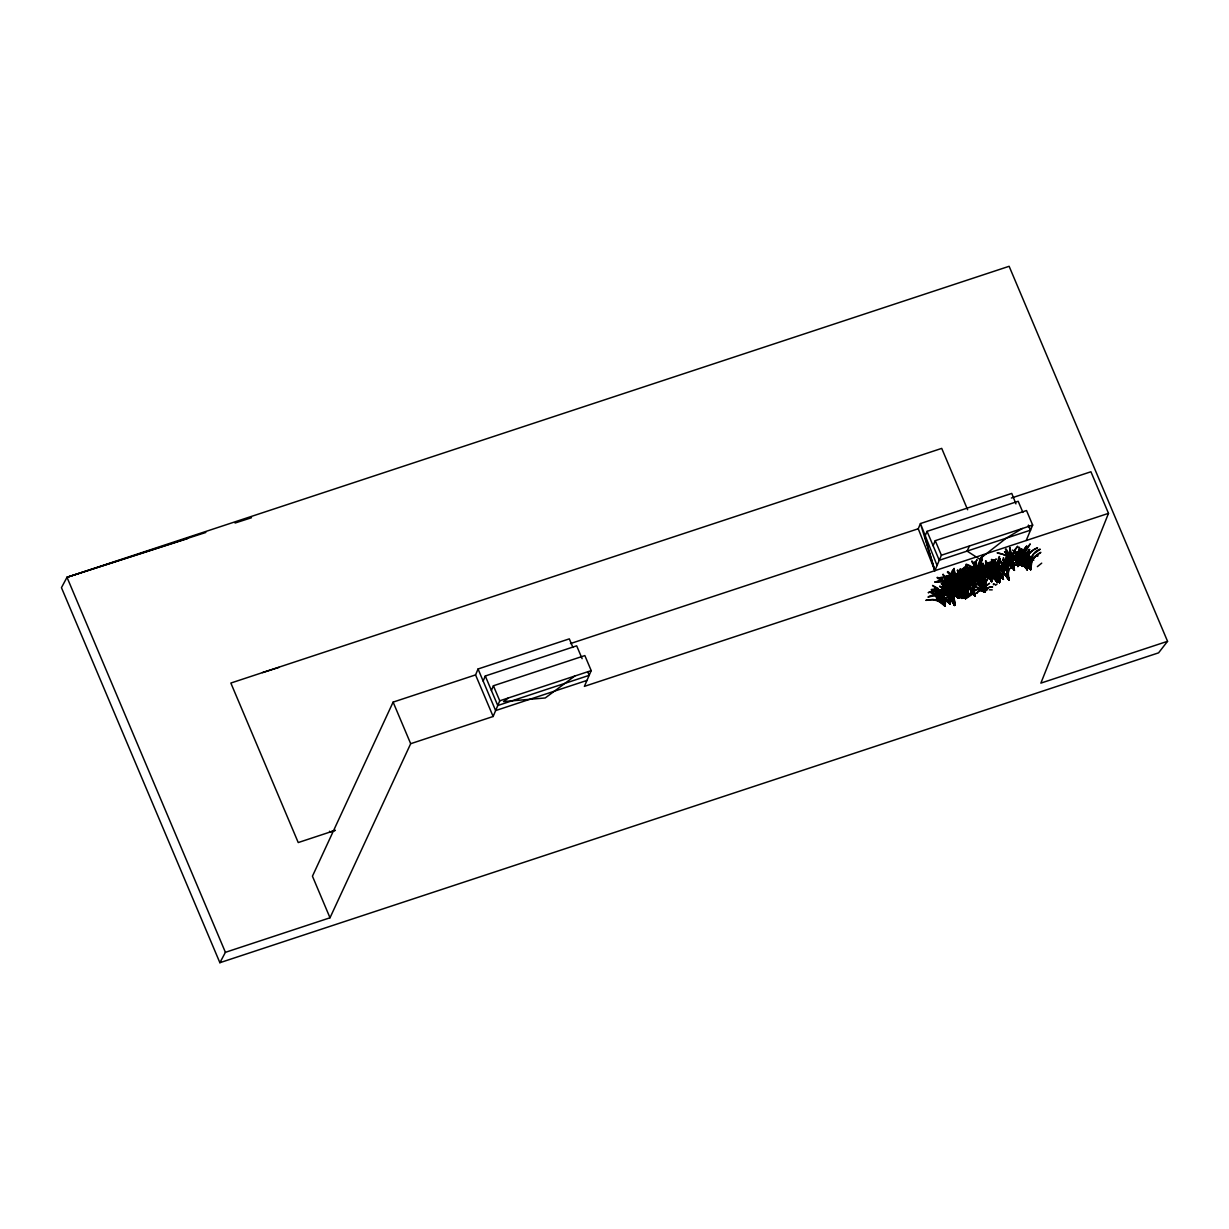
<?xml version="1.0" encoding="UTF-8"?>
<svg xmlns="http://www.w3.org/2000/svg" width="1229" height="1229" viewBox="0 0 1229 1229"><rect width="100%" height="100%" fill="white"/><g stroke="black" fill="none" stroke-linecap="round" stroke-linejoin="round"><path stroke-width="1.5" d="M963.321 573.067L965.533 584.727L960.018 579.381A20.386 17.59 27.1 0 0 954.18 576.693L945.209 576.478L950.278 575.602M965.257 597.217C965.164 590.534 969.62 584.036 975.688 581.378L970.019 585.557A18.773 17.083 -55 0 0 966.793 590.473L965.502 598.646C961.139 593.039 952.46 592.393 946.315 595.189L953.089 593.33A18.942 18.266 -64.2 0 1 958.758 594.037L965.502 598.646L965.287 597.217L966.946 597.11A2.289 1.598 -35.1 0 0 962.845 598.446L964.258 597.586M965.748 583.007L965.748 581.839M986.226 564.633L988.454 576.293A23.935 8.972 70.4 0 0 985.812 573.697M972.631 579.274L972.631 581.532A23.935 9.141 77.6 0 0 973.337 588.983L974.996 596.05L970.326 589.812A20.386 8.833 54.3 0 0 965.963 585.772M980.189 563.512L981.94 572.084M989.422 564.787L989.422 567.045A23.935 9.141 77.6 0 0 990.128 574.496L991.788 581.547L990.835 580.027A30.279 28.39 -15.5 0 0 988.823 576.862M997.333 561.899L998.532 568.658L994.584 566.707M1006.566 563.174L1006.566 565.432A23.935 9.141 77.6 0 0 1007.273 572.883L1008.932 579.95L1004.247 573.713A20.386 8.833 54.3 0 0 1002.818 572.238M972.154 579.581L972.538 586.74L974.996 596.05L971.555 590.842A23.935 8.972 70.4 0 0 967.776 587.232L966.593 586.525M988.946 565.079L989.76 574.726L991.788 581.547L989.575 577.968M1006.09 563.481L1006.474 570.625L1008.932 579.95L1005.491 574.742A23.935 8.972 70.4 0 0 1002.956 572.084M1009.593 547.673L1010.269 554.417A30.771 22.521 79.1 0 0 1011.913 560.101L1012.619 561.853L1005.322 555.016L997.364 552.727M950.432 592.209L958.559 598.231C956.776 592.27 957.944 584.712 962.875 580.549L959.88 584.82L961.815 598.339L958.973 593.684M962.568 573.16L962.537 574.327A23.935 6.283 59.2 0 0 963.428 579.059L964.12 583.053M985.474 564.726L985.458 565.893A23.935 6.283 59.2 0 0 986.334 570.625L988.454 576.293C986.749 569.641 990.082 561.914 996.381 559.026L991.081 563.573A20.325 18.65 37.7 0 0 988.608 568.935L988.454 576.293L983.185 570.809L976.84 568.428L982.754 571.285A20.386 8.833 54.3 0 1 987.117 575.326M984.583 575.648L986.441 590.304L983.599 585.895A32.553 25.932 -86.3 0 0 977.838 580.503M1022.835 558.703L1023.757 556.845L1024.295 562.99M965.502 583.406L966.67 574.834L969.819 568.674M997.871 567.952L997.948 565.617A23.935 21.968 12 0 1 999.884 558.719M1021.898 559.641L1022.559 566.323L1015.876 559.564L1006.551 555.447M970.526 585.158L965.948 590.396L964.78 597.985L963.106 597.678L965.072 596.895M975.38 576.678L973.184 577.63L977.439 576.893L975.503 577.384L971.909 574.281M948.942 596.311L949.802 603.946C947.451 599.967 943.089 594.728 937.942 596.234L941.475 595.942L946.069 598.922A20.417 19.326 -75.6 0 1 949.049 602.594L949.802 603.946C948.742 600.474 949.479 593.745 954.334 594.268L950.785 595.282A18.942 9.217 52.1 0 0 949.249 597.893L949.802 603.946C947.759 599.936 941.168 594.129 937.297 599.045C941.429 594.467 948.127 599.337 949.802 603.946L948.465 591.748L950.739 583.237C946.422 589.09 947.667 597.432 949.802 603.946L943.042 596.695L936.052 593.361L940.784 594.483A18.773 10.708 61.4 0 1 944.84 597.34L949.802 603.946L949.387 602.502A20.616 19.019 -47.4 0 1 948.865 597.847L949.464 593.515L949.095 594.821M1022.543 563.527L1025.969 565.309L1026.445 556.706A34.381 18.128 66.8 0 1 1028.151 553.035L1029.549 551.253L1028.443 552.927A33.383 11.86 82.4 0 0 1026.983 556.537L1025.969 565.309L1022.528 562.774A9.049 8.787 -83.2 0 0 1019.701 562.329L1016.383 563.205L1019.855 562.529A9.402 8.434 -17.2 0 1 1022.682 563.005L1025.969 565.309L1029.149 561.069A31.278 16.699 69.2 0 1 1031.93 560.224L1033.819 560.178L1031.653 560.363A30.172 16.115 44.3 0 0 1028.627 561.33C1024.51 566.646 1025.585 563.788 1019.594 561.33A31.739 12.597 48 0 0 1016.214 560.301L1010.192 559.333L1006.797 561.054L1013.633 559.518A20.386 15.163 -87.1 0 1 1018.165 561.392L1022.559 566.323L1022.559 557.198L1026.676 548.748M943.626 596.741C946.653 581.563 940.538 603.178 944.947 606.112C940.569 600.643 932.473 598.523 925.821 600.382L932.688 599.445A18.773 17.667 32.7 0 1 938.357 600.843L944.947 606.112C943.918 599.598 949.034 592.992 955.302 591.487L949.402 594.59A18.942 16.714 20.4 0 0 946.115 598.707L944.947 606.112L944.195 604.806A20.417 11.983 73.5 0 0 941.552 601.242C927.542 592.9 945.193 600.52 944.947 606.112L944.686 604.76A20.616 12.72 86.5 0 1 943.734 599.829C942.213 591.333 942.105 604.146 944.947 606.112L943.257 599.184L943.811 596.587M965.349 583.253L966.301 578.029L968.99 575.556L966.946 577.015L965.441 581.763L968.913 579.673M998.056 567.89L1000.222 558.627M962.983 569.135L965.533 584.727L960.095 578.997L952.245 575.802M959.818 583.683L966.24 589.305L965.426 577.907M985.904 560.701L988.454 576.293C984.706 570.041 976.855 566.077 969.62 567.506M993.416 584.743L993.493 583.698M952.644 592.547L954.534 605.405L945.577 591.994M969.435 578.06L971.325 590.903L967.377 585.035L968.529 583.729L969.958 584.113L967.822 584.62M981.556 574.803L981.449 576.078A18.773 4.885 76.7 0 0 981.556 580.733L982.985 588.845L977.147 584.098L970.68 582.346M973.537 567.429L968.175 572.007A20.325 18.65 37.7 0 0 965.702 577.369L965.533 584.727L960.402 577.184L956.592 574.158M952.183 592.639L952.291 597.494L954.534 605.405L951.968 600.751A31.493 10.416 70.9 0 0 947.805 594.913M1027.091 569.734L1027.152 558.811M962.66 569.319L963.183 577.277A30.771 22.521 79.1 0 0 964.842 582.976L965.533 584.727C963.766 578.091 967.208 570.348 973.476 567.46M985.566 560.885L986.088 568.843A30.771 22.521 79.1 0 0 987.747 574.542L988.454 576.293L983.323 568.75L979.498 565.724M965.472 583.56C970.08 576.631 961.032 584.912 968.99 579.642M965.764 584.666L965.84 590.458L961.861 586.694L955.793 584.328M966.148 582.039C972.354 581.332 979.436 583.406 982.985 588.845L983.43 580.918L986.457 574.634M993.262 569.396L990.866 573.713L991.788 581.547L986.472 573.789M1001.082 569.641L1002.28 564.587M1028.673 554.387L1030.778 566.938L1025.263 561.576A20.386 17.59 27.1 0 0 1019.409 558.888L1010.438 558.688L1015.507 557.797L1021.514 559.18M984.398 574.235L988.07 569.688L992.479 566.876L986.81 571.055A18.773 17.083 -55 0 0 983.584 575.971L982.294 584.144L975.549 579.55A18.942 18.266 -64.2 0 0 969.881 578.844L963.106 580.702L971.985 579.151L979.006 581.179C977.316 575.141 978.345 567.552 983.354 563.343L980.343 567.614A18.773 10.708 84.9 0 0 978.929 572.637L979.037 581.025L982.294 584.144L983.492 575.955M1003.878 568.197L1003.97 573.713L1002.895 572.33L1003.97 573.713L1004.078 568.105M1025.063 563.543C1025.723 556.537 1030.839 550.008 1037.599 547.919C1029.856 550.377 1024.095 558.98 1025.432 567.107L1021.084 562.774M972.846 574.527L972.846 581.563L974.29 587.677L969.389 579.489L964.857 574.573M1027.091 569.903L1024.587 564.326M994.522 583.975L995.551 585.234L997.165 583.929M972.431 574.604L972.247 579.658L974.29 587.677L973.091 585.311M965.395 579.212L966.962 573.098L969.696 568.72M1002.28 570.64L1002.664 568.535M1002.587 570.563L1003.002 568.459M1027.997 554.463L1027.782 556.537A23.935 6.283 59.2 0 0 1028.658 561.269L1030.778 566.938C1029.042 559.84 1032.913 551.191 1040.241 549.179L1033.405 554.218A20.325 18.65 37.7 0 0 1030.931 559.579L1030.778 566.938L1024.587 558.289L1021.821 556.368L1020.208 556.783L1023.173 556.86L1027.26 560.793A30.279 22.783 -86.7 0 1 1030.04 565.325L1030.778 566.938L1028.289 555.585L1029.026 549.501L1027.751 552.758L1028.427 559.487A30.771 22.521 79.1 0 0 1030.071 565.186L1030.778 566.938L1023.48 560.086M1007.365 560.209L1006.674 565.77L1007.611 571.884L1002.173 566.846A20.386 19.111 -17.9 0 0 996.289 564.695L992.249 564.341M1027.321 558.765L1027.121 569.565L1021.099 563.159M981.495 573.943L985.059 573.682A1.598 1.029 -40.1 0 0 982.324 574.358L979.544 575.725A1.598 1.137 -15.3 0 1 982.079 574.189L983.338 572.514L979.79 575.326A2.289 0.845 6.5 0 1 978.238 574.235A2.289 0.845 6.5 0 1 980.481 573.728C982.847 572.868 979.206 585.941 982.985 588.845L982.647 585.127M1008.364 570.748L1007.826 575.157L1008.932 579.95L1003.248 571.762M953.888 585.357L952.644 592.409L953.182 596.818L948.558 591.595L939.57 586.602M968.744 584.098L966.824 583.452L970.68 581.163A1.598 0.999 -2.6 0 0 968.483 582.638L966.931 583.099L968.037 583.76L970.019 582.346L967.576 588.123L967.976 593.499L962.322 586.079M982.739 575.909L982.294 584.144L977.055 578.091M999.884 574.296L999.438 582.531C995.459 577.307 987.686 576.539 981.771 578.429M939.893 589.843L943.718 602.394L943.058 595.727A23.935 21.968 12 0 1 945.009 588.829L946.161 586.771M968.56 584.343L968.022 593.868C963.905 587.37 954.549 583.913 947.498 587.508L956.7 586.663A20.386 19.111 -17.9 0 1 962.584 588.829L968.022 593.868L968.099 586.218A20.325 19.864 -26.9 0 1 968.667 584.19M977.362 570.763L979.037 581.025C974.612 574.281 965.472 571.531 957.837 573.513C965.472 572.391 974.244 574.665 979.037 581.025C977.393 573.405 982.632 565.647 989.391 562.467M955.133 589.137L953.75 595.143L954.933 603.854L943.857 588.63M955.025 589.137L953.812 597.371L954.933 603.854L949.249 596.326L943.749 592.332M999.53 556.522L997.948 568.566L989.053 566.001M966.286 582.531L970.726 574.404M999.162 556.706L998.516 558.504A20.325 15.362 80.1 0 0 997.518 564.587L997.718 568.674M985.136 566.2L983.891 573.236L984.813 579.366L979.375 574.327A20.386 19.111 -17.9 0 0 973.491 572.161L964.289 573.021C971.34 569.411 980.711 572.868 984.813 579.366C983.108 571.869 987.01 562.882 994.23 559.825L987.302 565.862A20.325 19.864 -26.9 0 0 984.859 571.715L984.813 579.366L979.114 571.577M967.085 582.316L968.452 579.566M984.46 566.323L983.876 567.813A23.935 13.749 51.2 0 0 983.369 573.344L984.813 579.366L982.094 574.542M1001.604 564.71L1001.02 566.216A23.935 13.749 51.2 0 0 1000.467 569.764M958.021 571.792L957.422 573.282A23.935 13.842 51.1 0 0 956.915 578.828L958.343 584.85C954.226 578.352 944.871 574.911 937.835 578.521L947.021 577.661A20.386 19.111 -18.7 0 1 952.905 579.811L958.343 584.85C956.623 577.353 960.525 568.351 967.73 565.294L960.817 571.347A20.325 19.864 -28.3 0 0 958.374 577.2L958.343 584.85L947.344 572.069M1011.39 498.022L1090.922 471.767L1108.497 513.353L1040.871 683.124L1167.55 641.308L1009.132 266.294L66.996 577.292L61.45 587.662L219.883 962.706L1158.578 652.845L1167.55 641.308M1004.431 566.185L1009.132 558.765M219.883 962.706L225.414 952.321L330.002 917.786L410.686 743.699L493.136 716.492L475.562 674.905L478.05 668.991L569.319 638.865L572.96 647.483M483.151 681.05L485.286 675.996L576.678 645.824L582.116 658.698M491.416 690.483L493.397 685.767L584.85 655.579L591.21 670.619L584.389 686.366L1108.497 513.353M493.136 716.492L499.757 700.807L493.397 685.767M1026.2 540.514L1032.667 525.09L1026.522 510.542L935.254 540.668L941.399 555.231L934.87 570.671L918.247 528.762L920.444 523.554L1011.774 493.413L1015.937 503.89M1022.912 512.447L1018.18 501.278L927.05 531.358L924.853 536.535L934.87 570.671L920.444 523.554L937.066 565.463M933.118 545.737L935.254 540.668M1004.661 566.077L1009.362 558.657M979.651 574.849L980.127 574.911A2.289 1.26 -48.1 0 1 982.401 573.175A2.289 1.26 -48.1 0 1 983.246 574.634L981.51 579.258L982.294 584.144L981.572 582.853A20.616 4.855 66.3 0 0 979.344 579.228L977.378 576.631M999.884 573.037L998.655 577.645L999.438 582.531L992.694 577.937A18.942 18.266 -64.2 0 0 987.025 577.231L981.71 578.337M997.364 570.502L998.609 572.299L998.086 570.195L998.609 572.299C996.012 571.746 1001.128 567.337 998.44 569.334A2.289 1.413 -2.8 0 1 998.639 567.491A2.289 1.413 -2.8 0 1 1001.589 567.23L998.44 569.334L994.814 569.58A2.289 1.275 -49.9 0 1 997.042 567.813A2.289 1.275 -49.9 0 1 997.917 569.288A41.586 6.836 66.6 0 1 999.039 572.161L1000.083 574.803L999.039 571.439A30.279 15.009 81.5 0 1 1001.297 576.109L1001.958 577.753L1001.497 574.127L1001.958 577.753L996.519 572.714A20.386 19.111 -17.9 0 0 990.635 570.563L984.706 570.379M475.562 674.905L393.111 702.112L312.443 876.2L330.002 917.786M1025.539 548.395L1023.634 555.923L1024.479 562.252A273.099 108.459 74.3 0 0 1022.436 556.875M969.527 545.937L967.069 551.099L979.544 559.087L1006.336 538.133L1022.39 528.485M1024.94 548.533L1024.156 550.177A23.935 16.376 46.5 0 0 1023.173 556.03L1024.371 562.206L1017.013 556.092L1007.442 555.093M1028.074 556.676L1029.026 554.74M1027.89 556.722L1028.842 554.786M981.956 572.929L977.439 568.305M1012.604 555.201L1007.688 564.249L1007.611 571.884L1003.77 567.69L999.838 569.473A2.289 1.598 -22.3 0 1 1004.001 567.706L994.107 564.096M1011.313 556.691L1010.13 558.396A20.325 19.864 -26.9 0 0 1007.657 564.249L1007.611 571.884L1003.555 566.031L1006.95 561.069L1011.375 558.212L1004.477 564.265A20.325 19.864 -26.9 0 0 1003.432 566.108M960.924 586.771L958.466 592.716L958.559 598.231L953.136 593.914A18.942 12.321 75.1 0 0 949.157 593.392L944.901 595.435C949.003 591.825 956.177 593.346 958.559 598.231L958.651 592.624L961.186 586.648M953.535 572.315L950.355 581.286L950.754 588.046L944.072 581.286L937.128 577.83M946.499 586.679L943.319 595.65L943.718 602.394L934.747 590.074M976.44 563.881L973.26 572.852L973.66 579.612L969.036 574.389L960.033 569.396M982.432 559.149L979.252 568.121L979.743 574.895L978.991 568.197A23.935 21.968 12 0 1 980.942 561.3L982.094 559.241M953.197 572.407L952.045 574.465A23.935 21.968 12 0 0 950.094 581.363L950.754 588.046C947.928 583.268 941.429 579.028 935.96 581.978M954.472 583.237L955.64 581.179M976.118 563.973L974.95 566.031A23.935 21.968 12 0 0 973.015 572.929L973.66 579.612C970.833 574.834 964.335 570.594 958.866 573.544M969.066 579.443L967.146 585.757L968.022 593.868L962.461 588.153A20.386 17.59 27.1 0 0 956.608 585.465M959.419 570.41L957.468 576.739L958.343 584.85L951.016 573.974M974.874 579.719L973.276 586.663L974.996 596.05L970.71 589.382L965.933 584.881L967.914 583.913L964.289 586.033L966.24 589.305L965.595 585.526M974.843 579.735L973.429 588.507A30.771 30.018 -36.6 0 0 974.413 594.268L974.996 596.05L974.136 594.452A30.279 28.39 -15.5 0 0 970.818 589.935L966.977 586.571M961.785 584.789L962.184 589.874L965.502 598.646L965.195 597.002M969.389 582.546L974.397 577.015L978.115 576.247L973.829 577.983L975.841 576.939A40.91 21.661 74.9 0 1 978.76 581.517L980.051 583.898L977.992 573.436M1019.102 553.68L1020.454 559.594A30.279 3.795 69.1 0 0 1021.99 564.618L1022.559 566.323L1019.118 562.314L1014.34 560.04L1016.475 560.086A30.617 18.066 67 0 1 1020.055 560.962L1025.969 565.309L1026.415 561.038A9.448 9.371 -48.3 0 1 1027.936 558.519L1030.762 556.46L1028.043 558.611A8.941 7.681 -58.9 0 0 1026.522 561.131L1025.969 565.309L1023.895 563.589L1020.946 563.788A33.383 13.212 65.4 0 0 1018.81 565.171L1017.766 566.63L1019.148 565.156A34.381 14.011 84.8 0 1 1021.56 563.758L1022.374 563.543M1026.369 548.841L1023.834 552.743A23.935 21.968 12 0 0 1021.898 559.641M986.441 574.68L994.461 567.813L987.855 572.822M965.333 579.658L966.593 578.967L965.41 579.305M946.914 577.108L943.257 585.311L943.334 597.74C940.492 592.839 933.518 589.167 928.294 592.624M1002.618 570.978L1009.624 565.279L1003.955 569.457A18.773 17.083 -55 0 0 1002.726 570.978M946.791 577.154C942.105 582.715 941.276 590.934 943.334 597.74L937.604 589.859L932.55 585.434L936.037 587.293A18.773 7.067 65.5 0 1 939.202 590.688L943.334 597.74C939.678 594.375 946.514 587.063 942.535 590.058A18.942 5.469 57 0 0 941.921 592.163L943.334 597.74C940.769 592.532 933.656 589.567 928.448 592.67M956.531 577.123C952.137 582.5 951.738 590.273 953.182 596.818C950.355 592.04 943.857 587.8 938.388 590.75M977.009 559.917C972.615 565.294 972.2 573.067 973.66 579.612L969.174 574.004A23.935 22.46 27.9 0 0 962.614 569.795L960.218 568.889M984.199 573.19L987.317 570.671L989.714 570.287L986.979 570.763L983.569 573.375M995.352 571.777L992.218 572.376L997.41 569.964A2.289 1.659 -22.5 0 0 993.262 571.731C999.085 570.517 993.677 574.742 997.195 582.285L988.684 571.377M956.408 577.184L953.105 583.022A20.325 15.362 80.1 0 0 952.106 589.106L953.182 596.818L948.696 591.21A23.935 22.46 27.9 0 0 942.136 587.001L939.755 586.095M976.886 559.978L973.568 565.816A20.325 15.362 80.1 0 0 972.585 571.9L973.66 579.612L969.282 574.68A20.386 15.163 -87.1 0 0 964.75 572.806L959.019 573.59M975.949 576.355L975.872 576.954M993.677 569.273L992.31 571.024A20.325 10.37 62.1 0 0 991.188 575.049L991.788 581.547L988.669 576.616M1010.084 568.428L1013.464 566.953L1009.577 568.566M1017.75 546.352L1015.262 549.148A20.325 18.65 37.7 0 0 1012.773 554.509L1012.619 561.853L1007.104 556.507A20.386 17.59 27.1 0 0 1001.266 553.818L997.303 553.05M1017.597 546.429L1013.203 552.712L1012.619 561.853L1004.492 551.683M968.022 577.062A31.493 7.451 69.2 0 1 971.832 583.007L974.29 587.677C973.23 574.496 964.535 583.253 971.325 590.903L968.759 586.248A31.493 10.416 70.9 0 0 967.377 584.098M1037.368 566.646L1041.716 563.143M1002.28 570.502L1006.858 568.674L1001.712 570.671M966.393 585.296C963.505 588.599 956.239 578.92 951.215 584.19M508.422 697.949L503.521 701.575L545.23 697.964L574.803 676.027M974.505 576.969L970.603 580.779A20.325 18.65 37.7 0 0 969.589 582.454M992.233 589.874L989.299 589.797M975.611 570.241L972.262 572.745L975.611 570.225M1018.964 553.603L1019.348 558.243L1022.559 566.323C1021.13 559.548 1021.314 550.853 1026.814 545.922L1022.467 552.528A20.325 15.362 80.1 0 0 1021.468 558.611L1022.559 566.323L1018.058 560.716A23.935 22.46 27.9 0 0 1011.498 556.507M975.98 575.771L976.994 575.74A20.616 8.188 54.6 0 0 978.438 579.704L979.037 581.025C977.716 573.482 982.739 565.663 989.468 562.436M1035.694 556.153L1031.116 561.392L1030.655 569.626C1026.292 564.034 1017.612 563.374 1011.482 566.185L1018.242 564.326A18.942 18.266 -64.2 0 1 1023.911 565.033L1030.655 569.626C1029.487 562.498 1034.449 555.216 1040.855 552.374L1035.187 556.553A18.773 17.083 -55 0 0 1031.961 561.453L1030.655 569.626L1022.021 560.885L1012.88 557.367C1020.623 556.921 1027.26 563.189 1030.655 569.626C1028.212 564.111 1031.346 555.738 1038.075 555.769L1036.692 555.877M944.993 584.697L943.288 585.572L946.96 584.251M964.058 582.438L960.433 583.959L964.104 582.654M951.369 584.236L952.659 583.575M982.923 570.686L981.433 571.408C988.515 567.844 997.84 571.239 1001.958 577.753L1001.159 573.682M936.114 582.024L941.844 581.24A20.386 15.163 -87.1 0 1 946.376 583.114L950.754 588.046L950.585 575.986L954.088 568.366L950.662 574.25A20.325 15.362 80.1 0 0 949.664 580.334L950.754 588.046L946.269 582.438A23.935 22.46 27.9 0 0 939.709 578.229L937.312 577.323M938.557 590.796L944.271 590.012A20.386 15.163 -87.1 0 1 948.803 591.886L953.182 596.818L952.536 590.135A23.935 21.968 12 0 1 953.55 585.465L947.574 577.799L950.017 579.136L953.32 583.637A20.417 10.708 62.2 0 1 955.547 588.015L956.131 589.459C951.338 583.16 942.489 580.656 934.885 582.085M979.697 574.849L982.77 574.619M977.163 570.809L977.024 575.771M979.743 575.095L976.64 577.446A2.289 1.459 -1.4 0 1 976.84 575.541A2.289 1.459 -1.4 0 1 979.79 575.326L979.743 575.095A170.616 45.412 71.7 0 0 974.228 561.883M965.61 582.776L968.114 582.607A1.598 0.891 -49.8 0 0 965.933 582.823L965.748 582.807M570.471 643.566L918.247 528.762M499.757 700.807L591.21 670.619M941.399 555.231L1032.667 525.09M1028.473 525.305L1030.532 530.16L939.263 560.286L927.05 531.358M587.016 680.405L495.625 710.577L478.05 668.991M225.414 952.321L66.996 577.292L205.827 532.464M235.062 523.032L251.499 517.732M66.996 577.292L187.515 538.609M262.514 672.601L278.983 667.393M934.931 581.947C942.535 579.996 951.768 582.7 956.131 589.459C954.841 581.916 959.788 574.158 966.486 570.901C959.757 574.081 954.457 581.87 956.131 589.459L950.693 585.142A18.942 12.321 75.1 0 0 946.714 584.62L942.474 586.679C946.56 583.053 953.75 584.574 956.131 589.459L956.008 581.071A18.773 10.708 84.9 0 1 957.437 576.048L960.433 571.777C955.517 575.94 954.349 583.498 956.131 589.459L953.719 585.419M937.281 590.673L939.617 592.608A20.417 19.987 -31.2 0 1 942.597 596.388L943.334 597.74L942.904 596.326A20.616 19.234 -11.9 0 1 942.336 591.779L943.396 586.463L946.084 583.99C941.23 586.341 942.197 593.392 943.334 597.74L937.297 591.057L931.229 589.582L933.856 589.152L937.281 590.673L943.78 590.12M994.568 568.873L990.328 570.917L995.06 568.935M969.62 576.186L965.379 578.229C969.481 574.604 976.656 576.14 979.037 581.025L978.453 579.581A20.417 10.708 62.2 0 0 976.225 575.203C963.459 560.393 976.394 575.218 979.037 581.025L973.614 576.708A18.942 12.321 75.1 0 0 969.635 576.186M937.312 590.857L948.22 591.441M1007.565 555.262L1013.341 555.247A20.386 18.973 -42.7 0 1 1019.071 557.259L1024.371 562.206L1021.222 549.394M954.103 583.16L958.774 583.314M969.589 567.629L977.086 568.259A20.386 17.59 27.1 0 1 982.939 570.947L987.44 574.865M949.126 584.835L954.595 584.958M971.524 584.881L972.922 584.774C966.178 584.743 963.06 593.115 965.502 598.646L960.264 592.578M949.003 583.652L953.443 583.591M946.084 590.427L952.659 592.747L958.559 598.231L957.959 596.91A20.417 10.708 62.2 0 0 955.747 592.409C942.981 577.599 955.916 592.424 958.559 598.231L958.451 589.843A18.773 10.708 84.9 0 1 959.88 584.82M949.065 583.929L953.535 583.959M987.67 565.217L993.754 567.245L998.609 572.299L998.194 570.517M988.131 565.34L989.683 565.494A20.386 15.163 -87.1 0 1 994.23 567.368L995.567 568.397M954.672 584.574L949.141 584.712L946.791 575.909M989.191 565.601L998.071 568.228M980.204 570.486L987.425 575.126M984.168 570.517L981.648 570.271C989.376 569.78 996.028 576.124 999.438 582.531L1000.636 574.358L999.438 582.531L990.804 573.789M980.327 570.671L987.609 575.433M955.686 583.944L961.785 586.417L965.84 590.458L965.518 586.74M996.519 568.059L993.984 566.815L998.87 568.213M956.7 585.035L962.537 587.769L967.976 593.499L968.129 586.141A20.325 18.65 37.7 0 1 968.744 584.251M960.648 582.807L962.584 584.159M950.985 573.789L955.332 578.552A30.279 14.886 81.4 0 1 957.683 583.207L958.343 584.85L954.103 569.641M963.536 583.575L960.049 582.93L963.213 583.929M970.649 572.898L964.504 571.884L970.188 573.344M966.209 564.157L968.606 565.063A23.935 22.46 27.9 0 1 975.165 569.273L979.651 574.88C978.238 568.105 978.422 559.41 983.922 554.479L979.559 561.085A20.325 15.362 80.1 0 0 978.561 567.168L979.651 574.88C976.778 569.81 969.097 565.171 963.905 569.611L970.726 568.075A20.386 15.163 -87.1 0 1 975.273 569.949L979.651 574.88L979.129 573.144A30.279 3.795 69.1 0 1 977.562 568.151L976.21 562.636M930.276 591.687L932.673 592.593A23.935 22.46 27.9 0 1 939.233 596.802L943.718 602.394L942.628 594.698A20.325 15.362 80.1 0 1 943.626 588.614L947.989 582.008C942.489 586.94 942.305 595.635 943.718 602.394C940.846 597.34 933.164 592.701 927.972 597.14L934.808 595.604A20.386 15.163 -87.1 0 1 939.34 597.478L943.718 602.394L943.165 600.704A30.279 3.795 69.1 0 1 941.629 595.681L940.262 589.766M966.025 564.664L972.969 568.121L979.651 574.88L972.093 561.038M930.092 592.194L940.922 598.861L944.947 606.112L934.562 590.212M1014.877 559.502L1019.102 561.438M1014.893 559.932L1019.102 561.868M985.689 571.009L989.053 572.668M979.943 565.801L984.936 570.148A30.279 22.783 -86.7 0 1 987.717 574.68L988.454 576.293L980.081 561.976M957.038 574.25L962.015 578.582A30.279 22.783 -86.7 0 1 964.796 583.114L965.533 584.727L957.176 570.41M959.465 583.022L961.355 584.082M987.548 562.483A23.935 22.46 27.9 0 1 994.123 566.692L995.152 567.352M977.055 568.305L981.172 573.067A23.935 13.703 59.3 0 0 979.574 571.086M960.264 582.807L961.877 584.159M1019.532 561.638L1010.653 558.995L1002.449 560.286C1011.359 557.428 1022.543 561.177 1027.121 569.565L1025.201 562.652M959.019 582.93L961.769 584.85M987.363 563.005L995.813 568.75M1001.205 570.517L1002.403 571.208M967.269 586.617L972.062 590.919L974.996 596.05L974.397 589.551A20.325 10.37 62.1 0 1 975.519 585.511L979.528 583.053C973.23 583.13 972.969 591.717 974.996 596.05L971.878 591.103L966.777 586.233M941.322 583.56L948.496 589.305L953.182 596.818L952.659 595.097A30.279 3.795 69.1 0 1 951.092 590.104L949.74 584.574M1000.529 570.425L1001.712 571.116M941.414 583.959L948.573 589.597L953.182 596.818L952.306 595.159A30.771 5.484 59.9 0 0 949.418 589.981L945.209 583.345M943.841 592.731L952.521 600.151L954.534 605.405L952.275 600.843A32.553 12.49 76.4 0 0 948.342 595.097M999.838 569.949L1001.067 570.686M1025.37 561.238L1030.655 569.626L1029.948 568.336A20.616 4.855 66.3 0 0 1027.705 564.71L1025.754 562.114M972.4 573.774L975.887 576.186L972.846 571.116M1000.329 570.026L1001.466 570.748M956.869 589.905L947.713 586.371C955.44 585.88 962.092 592.224 965.502 598.646L965.026 597.156A20.417 2.012 73.4 0 1 963.613 592.47L961.831 585.48M1003.494 579.397L995.413 570.087M1005.015 551.79L1009.101 555.708A30.279 22.783 -86.7 0 1 1011.882 560.24L1012.619 561.853L1009.992 547.458M1012.527 550.054L1018.334 554.678L1024.371 562.206L1019.686 549.655M1000.713 570.133L1001.988 571.055M999.838 569.749L1001.512 570.993M995.229 570.579L1003.432 579.366L1001.097 573.451M1021.407 562.805L1025.432 567.107L1025.094 565.401M999.96 569.411L1001.804 570.394M947.851 571.531L949.633 573.006A23.935 13.796 59.2 0 1 954.672 578.598L958.343 584.85L957.683 583.207A30.771 13.826 70.9 0 1 955.455 577.569L953.673 569.012M991.511 564.418L993.278 565.893A23.935 13.703 59.3 0 1 995.029 567.598M974.367 566.031L976.133 567.506A23.935 13.703 59.3 0 1 977.885 569.211M957.575 580.518L959.342 582.008A23.935 13.703 59.3 0 1 961.093 583.698M991.004 564.956L1001.958 577.753L1000.744 574.02M973.86 566.569L977.378 569.749M957.068 581.056L960.586 584.236M977.516 576.063L982.294 584.144L977.516 577.63M935.499 587.969L939.524 593.453L943.718 602.394L942.95 600.735A30.771 5.484 59.9 0 0 939.939 595.573L935.208 588.23M1018.334 551.099L1021.576 555.846A30.279 11.046 78.1 0 1 1023.742 560.562L1025.063 563.312L1021.913 548.979M998.409 560.578L1003.555 566.031M953.289 587.385L957.222 591.426M1003.294 579.258L1000.867 575.064M943.964 591.21L952.275 601.488M964.627 575.049L974.29 587.677L970.956 574.081L972.108 580.841A2.289 1.567 -13.3 0 0 968.252 582.838A2.289 1.367 -47.9 0 0 966.854 581.932A2.289 1.367 -47.9 0 0 964.826 583.76C969.358 582.961 970.342 582.992 967.008 576.785M953.089 586.986L955.117 588.952A40.91 39.328 5.9 0 1 960.448 595.881L961.815 598.339L961.017 595.727A41.586 39.313 -8.8 0 1 959.864 587.37M1001.435 561.484L1004.6 565.601A30.279 15.009 81.5 0 1 1006.95 570.241L1007.611 571.884L1000.805 561.484M994.107 566.692L995.905 568.459M1005.844 559.425L1014.371 570.317L1012.204 556.23M1002.557 568.305L1003.571 572.345L1008.932 579.95L1008.333 573.451A20.325 10.37 62.1 0 1 1009.455 569.411M1005.783 558.965L1014.371 570.317L1012.358 556.368M988.608 570.917L997.195 582.285L995.137 571.823M971.463 572.53L980.051 583.898L978.115 573.544M1024.418 562.175L1024.448 562.191A170.616 117.999 83.4 0 0 1019.041 549.194M1003.494 572.53L1004.754 573.82A30.279 28.39 -15.5 0 1 1008.072 578.352L1008.932 579.95L1007.212 570.548L1008.779 563.619L1007.365 572.407A30.771 30.018 -36.6 0 0 1008.348 578.168L1008.932 579.95L1003.294 572.192A20.417 10.708 62.2 0 0 1001.159 567.89M977.669 577.092L978.991 578.444M1002.173 571.577L1003.97 573.713L1003.863 565.325A18.773 10.708 84.9 0 1 1005.291 560.301L1008.287 556.03C1003.356 560.194 1002.188 567.752 1003.97 573.713L1002.48 571.608M1005.645 557.966L1008.656 561.346A40.91 21.661 74.9 0 1 1013.08 567.936L1014.371 570.317L1010.315 556.875M988.469 569.918L991.496 573.298M946.007 592.608L947.221 593.884M946.207 592.992L952.429 601.35M1006.336 558.058L1014.371 570.317L1013.433 567.629M989.161 570.01L997.195 582.285L993.14 568.827M962.368 577.492L963.782 578.982M962.092 577.983L963.49 579.504M943.995 588.123L952.398 600.029L950.877 594.175M1020.224 557.935L1021.222 559.087M1017.412 552.22L1025.063 563.312L1021.76 549.24M967.5 571.024L975.15 582.116L972.001 567.783M944.594 579.458L952.245 590.55L948.942 576.478M946.453 591.241L952.398 600.029L950.463 586.525M1017.781 552.543L1025.063 563.312L1019.394 547.258M966.102 565.77L973.66 579.612L972.784 577.953A30.771 5.484 59.9 0 0 969.896 572.775L965.687 566.139M967.868 571.347L969.958 573.774M943.196 574.204L950.754 588.046L949.879 586.387A30.771 5.484 59.9 0 0 946.975 581.209L942.781 574.573M944.963 579.781L952.245 590.55L949.095 576.217M1019.578 557.812L1020.546 558.965M974.044 575.479L980.051 583.898L978.223 578.413M962.845 585.956L965.011 588.676M972.815 573.083L974.351 574.911M967.069 576.186L968.575 578.06M963.413 586.079L964.458 587.354A30.279 22.783 -86.7 0 1 967.238 591.886L967.976 593.499L965.364 580.534M973.491 573.175L974.95 574.988M988.469 576.877L991.788 581.547L990.144 572.146L991.634 565.232L990.159 574.035A30.771 30.018 -36.6 0 0 991.204 579.765L991.788 581.547L988.853 576.416M996.765 569.58L997.794 570.886A2.289 0.86 8.3 0 1 996.197 569.887A2.289 0.86 8.3 0 1 997.917 569.288M980.189 580.549L986.441 590.304L985.12 584.666A31.524 23.167 88.6 0 1 984.721 575.449M1022.006 558.12L1020.469 556.107A23.935 16.423 55.6 0 0 1014.954 550.853M994.584 566.2L1000.083 574.803L998.993 571.531M965.211 580.702L966.624 582.592M965.487 581.286L966.762 583.007M948.419 595.205L949.833 597.094M965.287 580.918L966.578 582.669M991.788 559.333L997.088 568.643M962.645 585.096L967.976 593.499L966.086 586.003M946.376 583.852L952.475 595.005L951.323 586.371L952.598 580.365L951.384 588.599L952.506 595.082L945.009 582.346M1021.852 550.577L1024.187 553.941A23.935 6.084 66 0 1 1027.797 560.316L1030.778 566.938L1020.362 549.655M968.314 577.707L974.29 587.677L972.385 582.131A31.524 5.976 72.3 0 1 969.85 573.344M1018.196 551.637L1024.371 562.206L1019.363 552.727M1021.253 560.424C1011.866 549.501 1020.684 557.613 1022.62 561.284A20.417 10.708 62.2 0 1 1024.848 565.663L1025.432 567.107C1023.711 561.131 1024.771 553.603 1029.733 549.44L1026.737 553.695A18.773 10.708 84.9 0 0 1025.309 558.734L1025.432 567.107L1019.993 562.79A18.942 12.321 75.1 0 0 1016.014 562.283L1011.774 564.326C1015.876 560.685 1023.004 562.237 1025.432 567.107L1024.633 564.357M999.791 567.015L995.429 562.052L1000.329 566.554M963.367 585.112L965.011 587.57A30.279 15.009 81.5 0 1 967.361 592.224L968.022 593.868L965.303 589.029M971.678 561.407L975.872 568.044A30.771 5.484 59.9 0 1 978.776 573.221L979.651 574.88A273.099 25.394 65.5 0 1 977.408 569.641L974.336 562.544M967.837 569.764L975.15 582.116L971.862 568.044M944.917 578.198L952.245 590.55L948.404 576.631M1019.793 557.536L1027.121 569.565L1023.649 554.433M967.884 569.242L975.15 582.116L973.153 576.539L975.15 582.116L971.893 576.432M944.978 577.676L952.245 590.55L947.897 579.043M981.694 581.87L985.412 588.138M991.296 559.779L994.829 565.463A30.771 5.484 59.9 0 1 995.813 567.183M980.665 561.484L981.863 563.297A23.935 6.084 66 0 1 985.474 569.672L988.454 576.293M957.76 569.933L958.958 571.731A23.935 6.084 66 0 1 962.553 578.106L965.533 584.727L963.428 579.059M960.187 578.69L961.385 580.503A23.935 6.084 66 0 1 963.813 584.651M967.761 585.004L969.066 586.986M954.441 585.88L961.815 598.339L958.758 585.91M969.573 579.458L972.078 583.437M1022.129 561.714L1025.432 567.107L1024.848 565.663A20.616 8.188 54.6 0 1 1023.419 561.868L1022.912 559.61M959.603 579.182L962.015 582.992M1019.317 553.219L1025.063 563.312L1023.235 558.442M994.338 564.71L995.905 567.137M1007.15 557.551L1014.371 570.317L1010.392 556.629M989.99 569.503L997.195 582.285L996.258 579.581A41.586 19.295 78.5 0 1 994.184 570.963L993.693 568.151M954.764 585.373L961.815 598.339L956.669 584.221M946.176 583.545L952.506 595.082L950.969 590.197A32.553 8.219 64.9 0 1 949.51 583.422M948.604 592.301L954.933 603.854L953.412 598.969A32.553 8.219 64.9 0 1 951.953 592.194M1005.43 549.363L1012.619 561.853L1010.407 551.36M996.827 569.119L1000.083 574.803L998.086 569.227L1000.083 574.803L997.41 569.672M949.08 593.607L954.933 603.854L950.847 590.243M994.384 564.219L995.936 566.738M946.76 583.714L952.506 595.082L949.218 584.681L950.754 588.046L950.232 586.325A30.279 3.795 69.1 0 1 948.665 581.332L947.313 575.802M949.187 592.486L954.933 603.854L952.444 598.538A31.524 11.169 62.8 0 0 949.433 593.161M997.41 570.348L998.609 572.299L998.086 570.579A30.279 3.795 69.1 0 1 996.504 565.57L995.26 560.716M968.022 584.881L969.22 586.863M1007.55 556.967L1014.371 570.317L1009.685 556.906M990.374 568.919L997.195 582.285L995.905 579.904A40.91 21.661 74.9 0 0 993.017 575.341M973.23 570.533L976.149 575.602M967.976 584.62L971.325 590.903L969.527 585.327M951.169 599.122L954.534 605.405L952.736 599.829A31.524 8.972 74.1 0 1 950.555 590.934M1023.311 562.068L1024.356 563.834M999.715 573.574L1001.958 577.753L1000.79 573.759M982.57 575.187L984.813 579.366L980.496 563.312M963.29 585.096L967.976 593.499L967.269 591.748A30.771 22.521 79.1 0 1 965.61 586.049L965.272 584.174M965.779 589.69L968.022 593.868L965.149 584.42M983.139 575.356L986.441 590.304L983.415 585.711A31.493 24.288 84.7 0 0 977.516 580.165M969.097 586.648L971.325 590.903L969.189 584.052L971.325 590.903L970.357 588.829M952.306 601.15L954.534 605.405L951.154 590.012L951.277 591.84M1001.143 575.187L1003.263 579.228L1002.142 572.822M981.479 579.028L984.183 584.666M977.731 579.228L980.051 583.898L979.114 581.194A41.586 19.295 78.5 0 1 977.04 572.576L976.548 569.764M977.332 578.675L980.051 583.898L977.869 578.444M994.768 561.761L998.609 572.299L998.04 570.594M955.44 585.634L957.929 590.412M945.685 586.847L952.398 600.029L950.201 591.825M1023.311 560.178L1024.371 562.206L1023.573 560.501A30.771 9.74 68.3 0 1 1021.284 555.032L1018.949 547.55M956.101 585.803L958.436 590.534M982.079 581.501L983.692 584.712M946.176 586.31L952.398 600.029L951.2 597.693A40.91 33.982 88.5 0 0 945.961 591.057M1023.158 561.853L1024.141 563.819M984.583 586.525L986.441 590.304L980.619 575.341M1024.771 564.51L1027.121 569.565L1025.508 565.325M964.995 586.878L968.022 593.868L966.578 587.831A23.935 13.749 51.2 0 1 966.701 584.021M959.25 593.023L961.815 598.339L958.205 585.849M1025.355 565.693L1027.121 569.565L1025.324 564.956M1018.918 550.423L1025.063 563.312L1024.018 560.562L1024.249 554.494A20.325 19.587 -62 0 1 1026.522 548.503L1030.255 543.909L1024.925 552.389L1023.987 560.47M993.938 561.914L996.412 567.076M969.005 569.227L975.15 582.116L972.431 574.895M946.1 577.661L952.245 590.55L948.112 576.616M997.671 569.718L1000.083 574.803L997.426 569.38A2.289 0.845 6.5 0 0 998.808 570.102L1000.329 567.752L999.5 568.505A2.289 0.845 6.5 0 0 997.257 569.012M977.547 578.352L980.051 583.898L978.13 578.613M983.477 575.295L986.441 590.304L981.71 579.689M953.458 603.086L954.534 605.405L951.907 596.173M997.84 570.625L998.609 572.299L997.887 570.486M979.651 574.88L975.688 562.744M1000.79 574.035L1003.156 579.151L1001.589 574.726M1019.333 549.87L1020.516 552.466A41.586 6.836 66.6 0 1 1024.018 560.67L1025.063 563.312L1023.957 560.885A40.91 3.764 63.3 0 1 1021.852 556.107M969.435 568.674L970.603 571.27A41.586 6.836 66.6 0 1 974.105 579.473L975.15 582.116L974.044 579.689A40.91 3.764 63.3 0 1 971.939 574.911M946.514 577.108L947.697 579.704A41.586 6.836 66.6 0 1 951.185 587.908L952.245 590.55L951.138 588.123A40.91 3.764 63.3 0 1 948.081 581.117L947.252 579.074M1001.02 574.481L1003.156 579.151L1002.403 572.76M959.603 593.115L961.815 598.339L956.239 584.605M997.226 565.939L998.378 568.597M1023.358 561.469L1023.972 562.913M1028.35 525.351L1030.409 530.191M967.638 509.743L941.721 448.385L230.852 683.047L298.232 842.556L335.348 830.297L329.894 832.11L329.526 831.25M587.739 672.017L589.213 675.336L497.76 705.523L485.286 675.996M393.111 702.112L410.686 743.699M1020.07 551.821L1020.915 553.88M970.157 570.64L971.002 572.683M967.1 591.364L967.976 593.499L965.856 587.831A23.935 6.283 59.2 0 1 965.41 586.079M1021.576 557.167L1022.159 558.596M1003.386 572.268L1003.97 573.713L1000.683 568.305A2.289 1.26 -48.1 0 0 999.146 569.688L1002.265 569.411A2.289 1.26 -48.1 0 0 1001.02 568.044M984.936 586.479L986.441 590.304M1001.097 573.774L1003.156 579.151L1001.758 574.604M1002.326 577L1003.156 579.151L1001.451 574.481M1020.715 551.806L1021.483 553.849M970.802 570.609L971.586 572.653M998.255 569.933L1000.083 574.803L998.993 572.376A40.91 3.764 63.3 0 1 997.902 569.949M947.083 586.955L952.398 600.029L950.109 586.463M947.805 586.955L952.398 600.029L951.507 597.432A41.586 32.492 -87.4 0 1 950.463 591.595M949.172 586.033L952.506 595.082L949.51 585.803M976.917 575.679L975.38 570.471M964.596 584.774L965.149 586.586A30.771 13.965 71 0 0 967.254 592.132M1003.571 572.345L1003.97 573.713L1003.371 572.391A20.616 8.188 54.6 0 1 1001.958 568.459M1023.066 557.736L1020.93 549.378M950.969 592.593L954.933 603.854L953.074 598.953A31.493 9.694 59.6 0 1 951.323 592.148M937.666 588.107L937.666 588.077A170.616 45.412 71.7 0 1 943.749 602.364M969.481 573.713L974.29 587.677L972.139 583.084A32.553 9.509 74.5 0 0 968.59 577.215M977.378 575.648L975.995 570.44M992.525 568.858L997.195 582.285L993.232 568.581M1024.817 563.082L1023.189 554.74M1027.951 560.516C1025.278 549.056 1027.905 567.122 1030.655 569.626L1030.194 568.151A20.417 2.012 73.4 0 1 1028.781 563.45M999.085 568.305L997.641 561.714M996.519 563.558L997.241 566.369M972.293 573.682L971.033 568.182M965.042 585.772L966.24 589.305L965.456 584.543M978.975 572.622L980.404 577.968A20.417 2.012 73.4 0 0 981.817 582.669L982.294 584.144L978.438 572.929M977.301 575.802L976.087 570.195M996.796 563.573L997.456 566.369M972.523 573.682L971.309 568.197M1003.601 557.797L1007.611 571.884L1003.955 565.632A23.935 13.703 59.3 0 0 998.931 560.025M997.318 564.403L998.056 568.028M995.767 569.365L997.549 576.355A20.417 2.012 73.4 0 0 998.962 581.056L999.438 582.531L998.716 581.24A20.616 4.855 66.3 0 0 996.489 577.615C988.946 569.734 999.208 577.584 999.438 582.531L995.444 569.565M997.441 564.172L998.148 567.875M1001.666 567.276L1002.296 563.45L1002.311 567.091M969.082 583.007L971.325 590.903L969.066 586.356A32.553 12.49 76.4 0 0 967.791 584.236M1003.094 558.104L1004.738 564.618A30.771 13.965 71 0 0 1006.843 570.164L1007.611 571.884L1006.167 565.862A23.935 13.749 51.2 0 1 1006.674 560.347M1010.868 556.199L1011.359 559.011A41.586 19.295 78.5 0 0 1013.495 567.644M968.314 579.443L968.682 581.732M964.919 586.172L965.84 590.458L961.692 585.895A18.942 6.591 68.2 0 0 959.234 585.05L957.176 586.586C960.018 582.7 964.903 587.155 965.84 590.458L964.412 582.346A18.773 4.885 76.7 0 1 964.304 577.676L965.088 573.974L963.736 580.994L965.84 590.458L960.156 583.053L955.271 580.165L958.512 580.918L962.599 584.896A20.417 16.008 53.3 0 1 965.195 589.044L965.84 590.458L965.303 589.106A20.616 14.011 44.6 0 1 964.304 584.958M970.219 567.368L971.571 572.898A30.279 3.795 69.1 0 0 973.107 577.907L973.66 579.612L969.696 567.475M1024.786 560.485L1024.325 556.737M963.705 577.814L963.813 578.659M968.068 577.353L967.96 575.464L968.298 579.504M1000.083 565.494L1000.329 567.614M1023.542 556.798L1023.726 558.55M965.395 584.804L966.24 589.305L960.51 581.425L955.455 577L958.943 578.859A18.773 7.067 65.5 0 1 962.107 582.254L966.24 589.305L960.202 582.623L954.15 581.133L957.852 581.025L962.522 584.174A20.417 19.987 -31.2 0 1 965.502 587.954L966.24 589.305L965.81 587.892A20.616 19.234 -11.9 0 1 965.303 584.881M949.648 586.125L949.817 588.952M949.986 585.818L950.14 588.676M968.851 579.566L968.882 581.194M965.318 597.755A2.289 1.168 5.9 0 0 966.224 598.492L972.001 594.529A2.289 1.567 -12.2 0 0 968.145 596.526L964.611 596.157L965.533 596.08A2.289 0.983 -53.6 0 1 967.561 594.652C971.018 592.286 967.776 595.957 967.576 594.698A2.289 0.983 -53.6 0 1 967.622 596.449A2.289 1.168 5.9 0 0 965.456 596.956M952.306 570.533A170.616 133.654 88.7 0 1 958.343 584.835M1020.347 556.998A29.204 11.076 63.2 0 1 1023.388 561.914M1006.029 548.871A23.935 6.084 66 0 1 1009.639 555.247L1012.619 561.853L1010.499 556.184A23.935 6.283 59.2 0 1 1009.624 551.452M995.536 563.957A41.586 6.836 66.6 0 1 996.734 566.661M945.408 581.87A31.524 11.169 62.8 0 1 950.017 589.766L952.506 595.082L950.631 590.181A31.493 9.694 59.6 0 1 949.31 585.48M996.719 569.488A23.935 13.703 59.3 0 1 998.301 571.5L1001.958 577.753L1001.297 576.109A30.771 13.965 71 0 1 1000.437 574.22M962.783 585.588A23.935 13.703 59.3 0 1 964.366 587.6M982.616 574.542A30.279 15.009 81.5 0 1 984.152 577.722L984.813 579.366L984.045 577.645A30.771 13.965 71 0 1 982.585 573.958M965.134 580.595A32.553 12.49 76.4 0 1 966.47 582.3M968.713 582.346A31.524 8.972 74.1 0 1 967.346 576.432M984.659 590.565L984.767 592.101L978.392 588.123A31.739 12.597 48 0 0 975.012 587.078L973.138 586.832L975.273 586.863A30.617 18.066 67 0 1 978.868 587.739L984.767 592.101L985.781 583.314A33.383 11.86 82.4 0 1 987.256 579.719L988.346 578.029L986.964 579.811A34.381 18.128 66.8 0 0 985.259 583.498L984.767 592.101L980.373 590.534A34.381 14.011 84.8 0 0 977.946 591.932L976.579 593.407L977.608 591.963A33.383 13.212 65.4 0 1 979.759 590.565L982.708 590.366L984.767 592.101L985.335 589.69L987.44 588.107A30.172 16.115 44.3 0 1 990.451 587.139L992.617 586.955L990.743 587.001A31.278 16.699 69.2 0 0 987.962 587.846L984.767 592.101L981.341 589.567A9.049 8.787 -83.2 0 0 978.514 589.106L975.196 589.997L978.653 589.321A9.402 8.434 -17.2 0 1 981.495 589.797L984.767 592.101L985.212 587.815A9.448 9.371 -48.3 0 1 986.749 585.311L989.56 583.253L986.856 585.388A8.941 7.681 -58.9 0 0 985.335 587.908L984.659 590.565M963.198 597.402C959.311 599.767 965.902 595.896 961.047 598.016C962.768 597.14 967.868 595.358 963.198 597.402M981.341 580.856L981.449 583.345A20.616 14.011 44.6 0 0 982.447 587.508L982.985 588.845L978.837 584.297A18.942 6.591 68.2 0 0 976.379 583.437L974.32 584.973C977.163 581.087 982.048 585.542 982.985 588.845C979.713 585.234 985.059 571.454 981.341 580.856M1002.603 566.861C997.687 568.858 1009.178 566.17 1002.28 567.306C1007.519 564.096 996.442 571.224 1002.603 566.861M953.55 580.303L954.119 584.205A20.616 8.188 54.6 0 0 955.517 588.138L956.131 589.459L954.687 579.335L953.55 580.303M955.978 589.075L956.546 592.977A20.616 8.188 54.6 0 0 957.959 596.91L958.559 598.231L957.114 588.107L955.978 589.075M994.553 571.838C989.191 574.942 1001.143 568.136 994.553 571.854M971.002 592.839L969.758 594.513A1.598 1.137 -15.3 0 0 967.208 596.05L969.942 594.636A1.598 1.029 -40.1 0 1 972.723 594.006L968.836 593.96L971.002 592.839M968.56 584.758L966.501 585.158L968.56 584.758M959.188 590.273L961.908 591.763L965.502 598.646L964.78 597.34A20.616 4.855 66.3 0 0 962.553 593.715L959.188 590.273M981.741 573.928L979.421 574.419L981.741 573.928M1002.649 568.09L1002.034 570.118A20.325 19.864 -26.9 0 1 1002.603 568.09M980.911 574.527L980.819 574.696A2.289 1.598 -22.3 0 1 984.967 572.929L980.911 574.527M970.541 580.365L969.527 582.223A20.325 19.864 -26.9 0 1 970.511 580.365L977.439 574.312L970.541 580.365M998.9 569.949L998.808 570.102A2.289 1.459 -1.4 0 0 995.859 570.317A2.289 1.459 -1.4 0 0 995.674 572.222L998.9 569.949M969.988 580.503L968.037 582.915A2.289 1.014 5.6 0 1 966.9 581.609A2.289 1.014 5.6 0 1 969.404 581.102L969.988 580.503M964.934 584.205L964.873 584.328A1.598 1.152 -22.3 0 1 967.776 583.068L964.934 584.205M951.046 590.534L950.432 591.333L952.475 589.659L951.046 590.534M973.061 578.398L978.345 582.531L982.985 588.845L982.447 587.508A20.417 16.008 53.3 0 0 979.743 583.283L976.656 580.042L973.061 578.398M1013.802 551.575L1018.78 559.487A30.771 5.484 59.9 0 1 1021.683 564.664L1022.559 566.323L1018.349 557.367L1013.802 551.575"/></g></svg>
